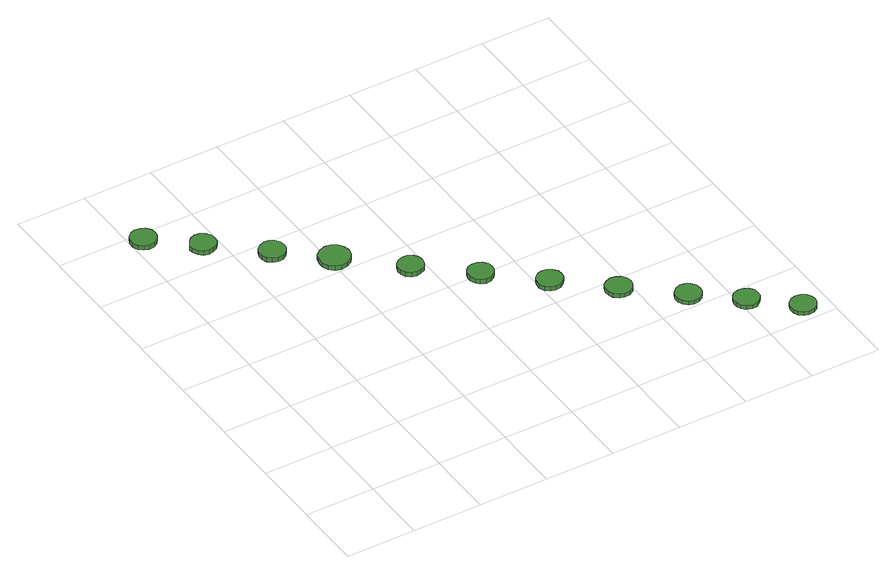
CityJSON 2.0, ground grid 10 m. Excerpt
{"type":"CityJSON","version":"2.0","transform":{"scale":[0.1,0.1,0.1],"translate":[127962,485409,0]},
"CityObjects":{
"tree1":{"type":"SolitaryVegetationObject","attributes":{"function":"something"},"geometry":[{"type":"MultiSurface","lod":"1","boundaries":[[[0,1,2,3,4,5,6,7,8,9,10,11,12,13,14]],[[15,16,17,18,19,20,21,22,23,24,25,26,27,28,29]],[[0,29,28,1]],[[1,28,27,2]],[[2,27,26,3]],[[3,26,25,4]],[[4,25,24,5]],[[5,24,23,6]],[[6,23,22,7]],[[7,22,21,8]],[[8,21,20,9]],[[9,20,19,10]],[[10,19,18,11]],[[11,18,17,12]],[[12,17,16,13]],[[13,16,15,14]],[[14,15,29,0]]]}]},
"tree2":{"type":"SolitaryVegetationObject","attributes":{"function":"something"},"geometry":[{"type":"MultiSurface","lod":"1","boundaries":[[[30,31,32,33,34,35,36,37,38,39,40,41,42,43,44]],[[45,46,47,48,49,50,51,52,53,54,55,56,57,58,59]],[[30,59,58,31]],[[31,58,57,32]],[[32,57,56,33]],[[33,56,55,34]],[[34,55,54,35]],[[35,54,53,36]],[[36,53,52,37]],[[37,52,51,38]],[[38,51,50,39]],[[39,50,49,40]],[[40,49,48,41]],[[41,48,47,42]],[[42,47,46,43]],[[43,46,45,44]],[[44,45,59,30]]]}]},
"tree3":{"type":"SolitaryVegetationObject","attributes":{"function":"something"},"geometry":[{"type":"MultiSurface","lod":"1","boundaries":[[[60,61,62,63,64,65,66,67,68,69,70,71,72,73,74]],[[75,76,77,78,79,80,81,82,83,84,85,86,87,88,89]],[[60,89,88,61]],[[61,88,87,62]],[[62,87,86,63]],[[63,86,85,64]],[[64,85,84,65]],[[65,84,83,66]],[[66,83,82,67]],[[67,82,81,68]],[[68,81,80,69]],[[69,80,79,70]],[[70,79,78,71]],[[71,78,77,72]],[[72,77,76,73]],[[73,76,75,74]],[[74,75,89,60]]]}]},
"tree4":{"type":"SolitaryVegetationObject","attributes":{"function":"something"},"geometry":[{"type":"MultiSurface","lod":"1","boundaries":[[[90,91,92,93,94,95,96,97,98,99,100,101,102,103,104]],[[105,106,107,108,109,110,111,112,113,114,115,116,117,118,119]],[[90,119,118,91]],[[91,118,117,92]],[[92,117,116,93]],[[93,116,115,94]],[[94,115,114,95]],[[95,114,113,96]],[[96,113,112,97]],[[97,112,111,98]],[[98,111,110,99]],[[99,110,109,100]],[[100,109,108,101]],[[101,108,107,102]],[[102,107,106,103]],[[103,106,105,104]],[[104,105,119,90]]]}]},
"tree5":{"type":"SolitaryVegetationObject","attributes":{"function":"something"},"geometry":[{"type":"MultiSurface","lod":"1","boundaries":[[[120,121,122,123,124,125,126,127,128,129,130,131,132,133,134]],[[135,136,137,138,139,140,141,142,143,144,145,146,147,148,149]],[[120,149,148,121]],[[121,148,147,122]],[[122,147,146,123]],[[123,146,145,124]],[[124,145,144,125]],[[125,144,143,126]],[[126,143,142,127]],[[127,142,141,128]],[[128,141,140,129]],[[129,140,139,130]],[[130,139,138,131]],[[131,138,137,132]],[[132,137,136,133]],[[133,136,135,134]],[[134,135,149,120]]]}]},
"tree6":{"type":"SolitaryVegetationObject","attributes":{"function":"something"},"geometry":[{"type":"MultiSurface","lod":"1","boundaries":[[[150,151,152,153,154,155,156,157,158,159,160,161,162,163,164]],[[165,166,167,168,169,170,171,172,173,174,175,176,177,178,179]],[[150,179,178,151]],[[151,178,177,152]],[[152,177,176,153]],[[153,176,175,154]],[[154,175,174,155]],[[155,174,173,156]],[[156,173,172,157]],[[157,172,171,158]],[[158,171,170,159]],[[159,170,169,160]],[[160,169,168,161]],[[161,168,167,162]],[[162,167,166,163]],[[163,166,165,164]],[[164,165,179,150]]]}]},
"tree7":{"type":"SolitaryVegetationObject","attributes":{"function":"something"},"geometry":[{"type":"MultiSurface","lod":"1","boundaries":[[[180,181,182,183,184,185,186,187,188,189,190,191,192,193,194]],[[195,196,197,198,199,200,201,202,203,204,205,206,207,208,209]],[[180,209,208,181]],[[181,208,207,182]],[[182,207,206,183]],[[183,206,205,184]],[[184,205,204,185]],[[185,204,203,186]],[[186,203,202,187]],[[187,202,201,188]],[[188,201,200,189]],[[189,200,199,190]],[[190,199,198,191]],[[191,198,197,192]],[[192,197,196,193]],[[193,196,195,194]],[[194,195,209,180]]]}]},
"tree8":{"type":"SolitaryVegetationObject","attributes":{"function":"something"},"geometry":[{"type":"MultiSurface","lod":"1","boundaries":[[[210,211,212,213,214,215,216,217,218,219,220,221,222,223,224]],[[225,226,227,228,229,230,231,232,233,234,235,236,237,238,239]],[[210,239,238,211]],[[211,238,237,212]],[[212,237,236,213]],[[213,236,235,214]],[[214,235,234,215]],[[215,234,233,216]],[[216,233,232,217]],[[217,232,231,218]],[[218,231,230,219]],[[219,230,229,220]],[[220,229,228,221]],[[221,228,227,222]],[[222,227,226,223]],[[223,226,225,224]],[[224,225,239,210]]]}]},
"tree9":{"type":"SolitaryVegetationObject","attributes":{"function":"something"},"geometry":[{"type":"MultiSurface","lod":"1","boundaries":[[[240,241,242,243,244,245,246,247,248,249,250,251,252,253,254]],[[255,256,257,258,259,260,261,262,263,264,265,266,267,268,269]],[[240,269,268,241]],[[241,268,267,242]],[[242,267,266,243]],[[243,266,265,244]],[[244,265,264,245]],[[245,264,263,246]],[[246,263,262,247]],[[247,262,261,248]],[[248,261,260,249]],[[249,260,259,250]],[[250,259,258,251]],[[251,258,257,252]],[[252,257,256,253]],[[253,256,255,254]],[[254,255,269,240]]]}]},
"tree10":{"type":"SolitaryVegetationObject","attributes":{"function":"something"},"geometry":[{"type":"MultiSurface","lod":"1","boundaries":[[[270,271,272,273,274,275,276,277,278,279,280,281,282,283,284]],[[285,286,287,288,289,290,291,292,293,294,295,296,297,298,299]],[[270,299,298,271]],[[271,298,297,272]],[[272,297,296,273]],[[273,296,295,274]],[[274,295,294,275]],[[275,294,293,276]],[[276,293,292,277]],[[277,292,291,278]],[[278,291,290,279]],[[279,290,289,280]],[[280,289,288,281]],[[281,288,287,282]],[[282,287,286,283]],[[283,286,285,284]],[[284,285,299,270]]]}]},
"tree11":{"type":"SolitaryVegetationObject","attributes":{"function":"something"},"geometry":[{"type":"MultiSurface","lod":"1","boundaries":[[[300,301,302,303,304,305,306,307,308,309,310,311,312,313,314]],[[315,316,317,318,319,320,321,322,323,324,325,326,327,328,329]],[[300,329,328,301]],[[301,328,327,302]],[[302,327,326,303]],[[303,326,325,304]],[[304,325,324,305]],[[305,324,323,306]],[[306,323,322,307]],[[307,322,321,308]],[[308,321,320,309]],[[309,320,319,310]],[[310,319,318,311]],[[311,318,317,312]],[[312,317,316,313]],[[313,316,315,314]],[[314,315,329,300]]]}]}
},
"vertices":[
[36,586,9],[35,593,9],[30,600,9],[24,603,9],[16,604,9],[9,602,9],[3,597,9],[0,590,9],[0,582,9],[3,575,9],[9,570,9],[16,568,9],[24,569,9],[30,572,9],[35,579,9],[35,579,2],[30,572,2],[24,569,2],[16,568,2],[9,570,2],[3,575,2],[0,582,2],[0,590,2],[3,597,2],[9,602,2],[16,604,2],[24,603,2],[30,600,2],[35,593,2],[36,586,2],
[95,537,9],[94,544,9],[89,550,9],[83,554,9],[75,555,9],[68,552,9],[63,547,9],[59,540,9],[59,533,9],[63,526,9],[68,521,9],[75,519,9],[83,520,9],[89,523,9],[94,529,9],[94,529,2],[89,523,2],[83,520,2],[75,519,2],[68,521,2],[63,526,2],[59,533,2],[59,540,2],[63,547,2],[68,552,2],[75,555,2],[83,554,2],[89,550,2],[94,544,2],[95,537,2],
[163,477,9],[162,485,9],[157,491,9],[151,495,9],[143,496,9],[136,493,9],[130,488,9],[127,481,9],[127,474,9],[130,467,9],[136,462,9],[143,459,9],[151,460,9],[157,464,9],[162,470,9],[162,470,2],[157,464,2],[151,460,2],[143,459,2],[136,462,2],[130,467,2],[127,474,2],[127,481,2],[130,488,2],[136,493,2],[143,496,2],[151,495,2],[157,491,2],[162,485,2],[163,477,2],
[228,425,9],[226,434,9],[221,441,9],[213,446,9],[204,447,9],[195,444,9],[188,438,9],[185,429,9],[185,420,9],[188,412,9],[195,406,9],[204,403,9],[213,404,9],[221,409,9],[226,416,9],[226,416,2],[221,409,2],[213,404,2],[204,403,2],[195,406,2],[188,412,2],[185,420,2],[185,429,2],[188,438,2],[195,444,2],[204,447,2],[213,446,2],[221,441,2],[226,434,2],[228,425,2],
[298,359,9],[296,366,9],[292,372,9],[285,376,9],[278,376,9],[271,374,9],[265,369,9],[262,362,9],[262,355,9],[265,348,9],[271,343,9],[278,341,9],[285,342,9],[292,345,9],[296,351,9],[296,351,2],[292,345,2],[285,342,2],[278,341,2],[271,343,2],[265,348,2],[262,355,2],[262,362,2],[265,369,2],[271,374,2],[278,376,2],[285,376,2],[292,372,2],[296,366,2],[298,359,2],
[366,299,9],[365,307,9],[360,313,9],[354,316,9],[346,317,9],[339,315,9],[334,310,9],[331,303,9],[331,296,9],[334,289,9],[339,284,9],[346,281,9],[354,282,9],[360,286,9],[365,292,9],[365,292,2],[360,286,2],[354,282,2],[346,281,2],[339,284,2],[334,289,2],[331,296,2],[331,303,2],[334,310,2],[339,315,2],[346,317,2],[354,316,2],[360,313,2],[365,307,2],[366,299,2],
[434,240,9],[433,247,9],[428,253,9],[422,257,9],[414,258,9],[407,256,9],[401,251,9],[398,244,9],[398,236,9],[401,229,9],[407,224,9],[414,222,9],[422,223,9],[428,227,9],[433,233,9],[433,233,2],[428,227,2],[422,223,2],[414,222,2],[407,224,2],[401,229,2],[398,236,2],[398,244,2],[401,251,2],[407,256,2],[414,258,2],[422,257,2],[428,253,2],[433,247,2],[434,240,2],
[502,181,9],[500,188,9],[496,194,9],[489,198,9],[481,199,9],[474,197,9],[468,192,9],[465,185,9],[465,177,9],[468,170,9],[474,165,9],[481,162,9],[489,163,9],[496,167,9],[500,173,9],[500,173,3],[496,167,3],[489,163,3],[481,162,3],[474,165,3],[468,170,3],[465,177,3],[465,185,3],[468,192,3],[474,197,3],[481,199,3],[489,198,3],[496,194,3],[500,188,3],[502,181,3],
[569,121,9],[568,129,9],[563,135,9],[557,139,9],[549,140,9],[542,137,9],[536,132,9],[533,125,9],[533,118,9],[536,111,9],[542,105,9],[549,103,9],[557,104,9],[563,108,9],[568,114,9],[568,114,3],[563,108,3],[557,104,3],[549,103,3],[542,105,3],[536,111,3],[533,118,3],[533,125,3],[536,132,3],[542,137,3],[549,140,3],[557,139,3],[563,135,3],[568,129,3],[569,121,3],
[627,74,9],[626,82,9],[621,88,9],[615,91,9],[608,92,9],[600,90,9],[595,85,9],[592,78,9],[592,71,9],[595,64,9],[600,59,9],[608,56,9],[615,57,9],[621,61,9],[626,67,9],[626,67,3],[621,61,3],[615,57,3],[608,56,3],[600,59,3],[595,64,3],[592,71,3],[592,78,3],[595,85,3],[600,90,3],[608,92,3],[615,91,3],[621,88,3],[626,82,3],[627,74,3],
[683,25,9],[681,32,9],[677,38,9],[671,42,9],[663,43,9],[656,41,9],[650,36,9],[647,29,9],[647,21,9],[650,14,9],[656,9,9],[663,7,9],[671,8,9],[677,12,9],[681,18,9],[681,18,3],[677,12,3],[671,8,3],[663,7,3],[656,9,3],[650,14,3],[647,21,3],[647,29,3],[650,36,3],[656,41,3],[663,43,3],[671,42,3],[677,38,3],[681,32,3],[683,25,3]
]}
